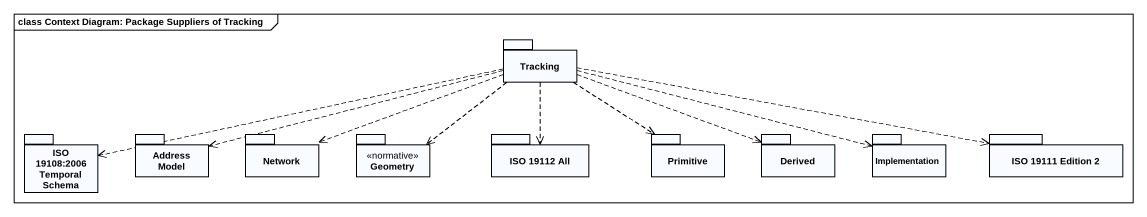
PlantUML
@startuml
mainframe class Context Diagram: Package Suppliers of Tracking
package Tracking {
}
package "ISO 19108:2006 Temporal Schema" as ISO_19108_2006_Temporal {
}
package "Address Model" as Address_Model {
}
package "Network" as Network_ {
}
package Geometry <<normative>> {
}
package "ISO 19112 All" as ISO_19112_All {
}
package Primitive {
}
package Derived {
}
package Implementation {
}
package "ISO 19111 Edition 2" as ISO_19111_Edition_2 {
}
Tracking .left.> ISO_19108_2006_Temporal
Tracking .left.> Address_Model
Tracking .left.> Network_
Tracking ..> Geometry
Tracking ..> ISO_19112_All
Tracking ..> Primitive
Tracking .right.> Derived
Tracking .right.> Implementation
Tracking .right.> ISO_19111_Edition_2
@enduml
